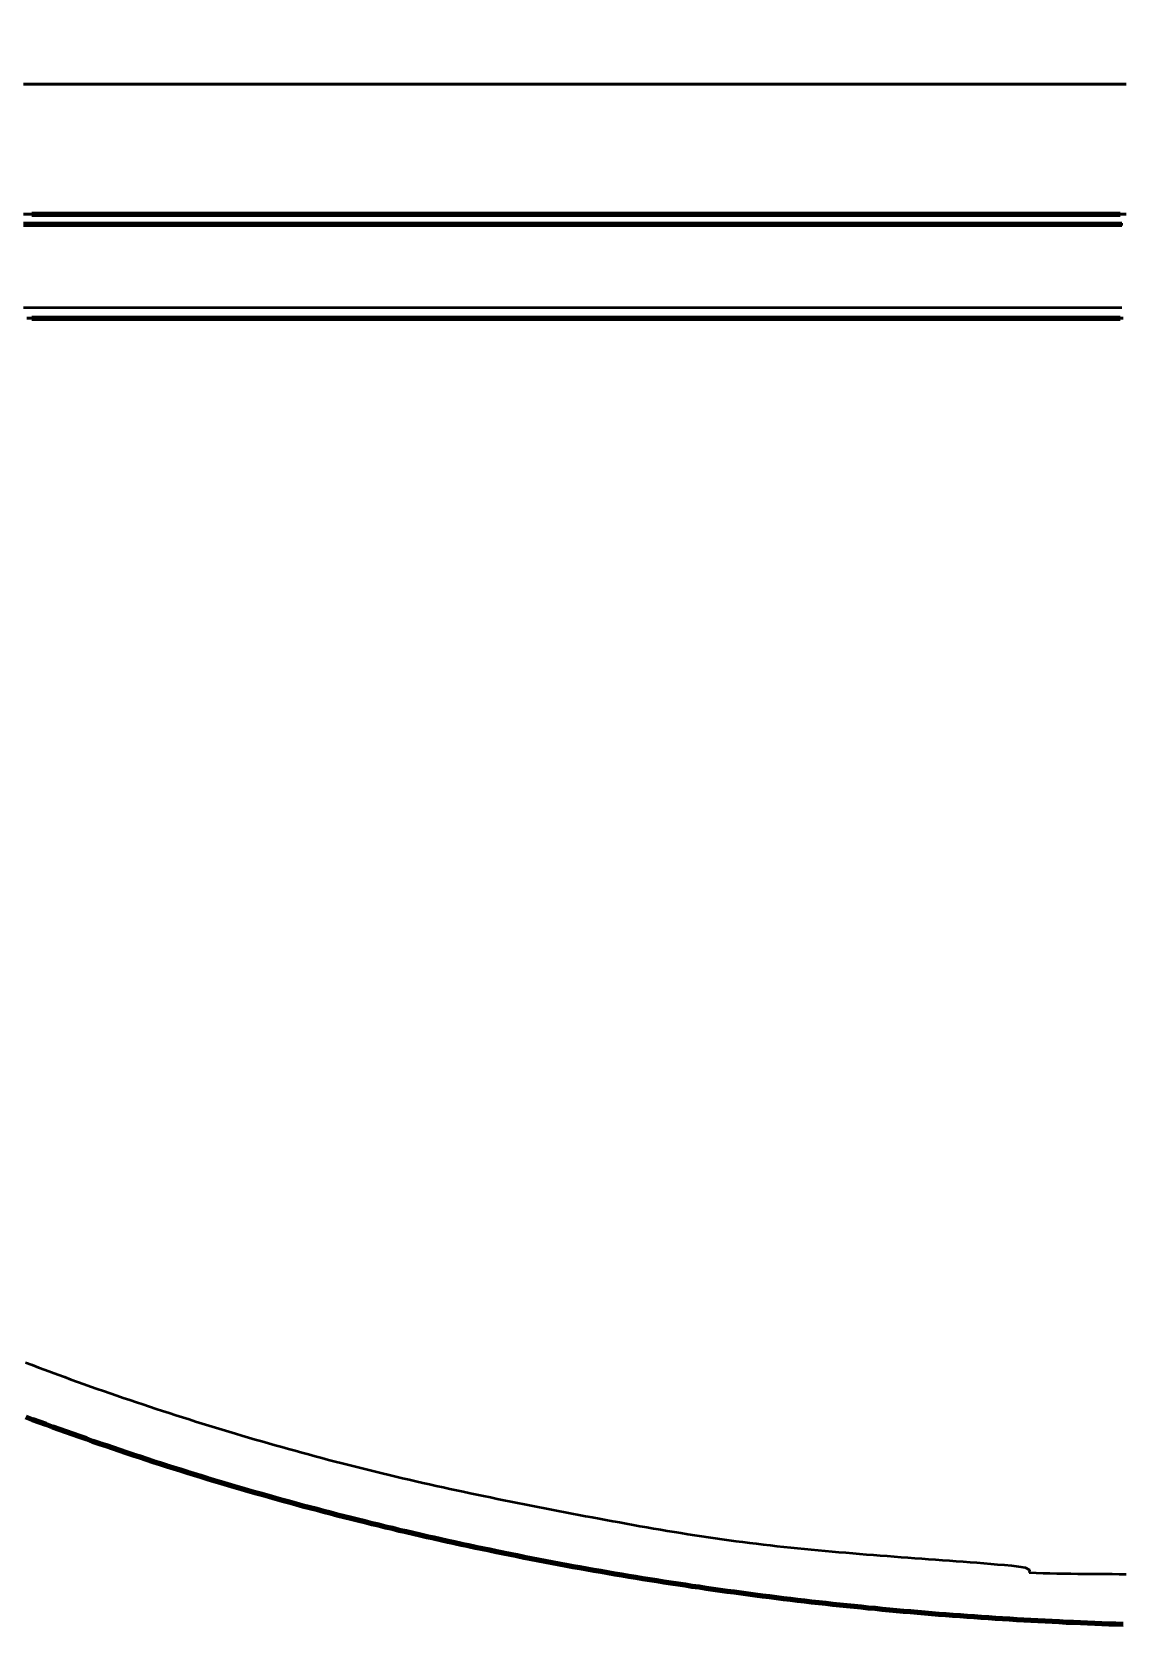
# Model space of a CAD drawing. Header units: millimetres. Extents: x 0 to 1554, y 0 to 420.
# Drawn here: x 107.5 to 120.9, y 174.86 to 194.51 of the extents above; entities that cross this region are included whole.
import ezdxf

# ---------------------------------------------------------------- set-up
doc = ezdxf.new("R2010")
doc.units = ezdxf.units.MM
doc.linetypes.add('IRAM-E-TRAZOS', pattern=[5, 4, -1])
for name, color, linetype, lineweight in [('01-VISIBLE', 7, 'CONTINUOUS', 70), ('02-OCULTA', 4, 'IRAM-E-TRAZOS', 35), ('04-COTA', 3, 'CONTINUOUS', 18)]:
    doc.layers.add(name, color=color, linetype=linetype, lineweight=lineweight)
doc.styles.add('ISO3098', font='isocpeur.ttf')
doc.dimstyles.new('FLAMA-IRAM', dxfattribs={"dimtxt": 3.5, "dimasz": 3.5, "dimexe": 2, "dimexo": 1.5, "dimgap": 1, "dimtad": 1, "dimdec": 1, "dimtxsty": 'ISO3098', "dimblk": 'IRAM_FLECHA', "dimblk1": 'IRAM_FLECHA', "dimblk2": 'IRAM_FLECHA', "dimcen": 2.5, "dimclrd": 256, "dimclre": 256, "dimclrt": 256, "dimazin": 3, "dimtfac": 1, "dimtmove": 0, "dimatfit": 3, "dimlwd": 18, "dimlwe": 18})

# ---------------------------------------------------------------- blocks, each defined once
blk = doc.blocks.new('IRAM_FLECHA')
blk.add_solid([(0, 0), (-1, 0.125), (-1, -0.125)])

msp = doc.modelspace()

# ---------------------------------------------------------------- linework, layer by layer
at = {"layer": '01-VISIBLE'}
for points in [[(107.494, 192.265), (107.632, 192.265), (107.77, 192.265), (107.909, 192.265), (108.047, 192.265), (108.185, 192.265), (108.323, 192.265), (108.462, 192.265), (108.6, 192.265), (108.738, 192.265), (108.877, 192.265), (109.015, 192.265), (109.153, 192.265), (109.291, 192.265), (109.429, 192.265), (109.568, 192.265), (109.706, 192.265), (109.844, 192.265), (109.983, 192.265), (110.121, 192.265), (110.259, 192.265), (110.397, 192.265), (110.536, 192.265), (110.674, 192.265), (110.812, 192.265), (110.95, 192.265), (111.089, 192.265), (111.227, 192.265), (111.365, 192.265), (111.503, 192.265), (111.641, 192.265), (111.78, 192.265), (111.918, 192.265), (112.056, 192.265), (112.195, 192.265), (112.333, 192.265), (112.471, 192.265), (112.609, 192.265), (112.748, 192.265), (112.886, 192.265), (113.024, 192.265), (113.162, 192.265), (113.3, 192.265), (113.439, 192.265), (113.577, 192.265), (113.715, 192.265), (113.854, 192.265), (113.992, 192.265), (114.13, 192.265), (114.268, 192.265), (114.407, 192.265), (114.545, 192.265), (114.683, 192.265), (114.821, 192.265), (114.96, 192.265), (115.098, 192.265), (115.236, 192.265), (115.374, 192.265), (115.513, 192.265), (115.651, 192.265), (115.789, 192.265), (115.927, 192.265), (116.066, 192.265), (116.204, 192.265), (116.342, 192.265), (116.48, 192.265), (116.619, 192.265), (116.757, 192.265), (116.895, 192.265), (117.033, 192.265), (117.172, 192.265), (117.31, 192.265), (117.448, 192.265), (117.586, 192.265), (117.725, 192.265), (117.863, 192.265), (118.001, 192.265), (118.139, 192.265), (118.278, 192.265), (118.416, 192.265), (118.554, 192.265), (118.692, 192.265), (118.831, 192.265), (118.969, 192.265), (119.107, 192.265), (119.245, 192.265), (119.383, 192.265), (119.522, 192.265), (119.66, 192.265), (119.798, 192.265), (119.936, 192.265), (120.075, 192.265), (120.213, 192.265), (120.351, 192.265), (120.49, 192.265), (120.628, 192.265), (120.766, 192.265), (120.904, 192.265)], [(120.922, 192.137), (120.785, 192.137), (120.649, 192.137), (120.512, 192.137), (120.375, 192.137), (120.239, 192.137), (120.102, 192.137), (119.965, 192.137), (119.829, 192.137), (119.692, 192.137), (119.555, 192.137), (119.419, 192.137), (119.282, 192.137), (119.145, 192.137), (119.009, 192.137), (118.872, 192.137), (118.735, 192.137), (118.599, 192.137), (118.462, 192.137), (118.326, 192.137), (118.189, 192.137), (118.052, 192.137), (117.916, 192.137), (117.779, 192.137), (117.642, 192.137), (117.506, 192.137), (117.369, 192.137), (117.232, 192.137), (117.096, 192.137), (116.959, 192.137), (116.822, 192.137), (116.686, 192.137), (116.549, 192.137), (116.412, 192.137), (116.276, 192.137), (116.139, 192.137), (116.002, 192.137), (115.866, 192.137), (115.729, 192.137), (115.593, 192.137), (115.456, 192.137), (115.319, 192.137), (115.183, 192.137), (115.046, 192.137), (114.909, 192.137), (114.773, 192.137), (114.636, 192.137), (114.499, 192.137), (114.363, 192.137), (114.226, 192.137), (114.089, 192.137), (113.953, 192.137), (113.816, 192.137), (113.679, 192.137), (113.543, 192.137), (113.406, 192.137), (113.269, 192.137), (113.133, 192.137), (112.996, 192.137), (112.86, 192.137), (112.723, 192.137), (112.586, 192.137), (112.45, 192.137), (112.313, 192.137), (112.176, 192.137), (112.04, 192.137), (111.903, 192.137), (111.766, 192.137), (111.63, 192.137), (111.493, 192.137), (111.356, 192.137), (111.22, 192.137), (111.083, 192.137), (110.946, 192.137), (110.81, 192.137), (110.673, 192.137), (110.536, 192.137), (110.4, 192.137), (110.263, 192.137), (110.127, 192.137), (109.99, 192.137), (109.853, 192.137), (109.717, 192.137), (109.58, 192.137), (109.443, 192.137), (109.307, 192.137), (109.17, 192.137), (109.033, 192.137), (108.897, 192.137), (108.76, 192.137), (108.623, 192.137), (108.487, 192.137), (108.35, 192.137), (108.213, 192.137), (108.077, 192.137), (107.94, 192.137), (107.803, 192.137), (107.667, 192.137), (107.53, 192.137), (107.393, 192.137)], [(107.494, 190.985), (107.632, 190.985), (107.77, 190.985), (107.909, 190.985), (108.047, 190.985), (108.185, 190.985), (108.323, 190.985), (108.462, 190.985), (108.6, 190.985), (108.738, 190.985), (108.877, 190.985), (109.015, 190.985), (109.153, 190.985), (109.291, 190.985), (109.429, 190.985), (109.568, 190.985), (109.706, 190.985), (109.844, 190.985), (109.983, 190.985), (110.121, 190.985), (110.259, 190.985), (110.397, 190.985), (110.536, 190.985), (110.674, 190.985), (110.812, 190.985), (110.95, 190.985), (111.089, 190.985), (111.227, 190.985), (111.365, 190.985), (111.503, 190.985), (111.641, 190.985), (111.78, 190.985), (111.918, 190.985), (112.056, 190.985), (112.195, 190.985), (112.333, 190.985), (112.471, 190.985), (112.609, 190.985), (112.748, 190.985), (112.886, 190.985), (113.024, 190.985), (113.162, 190.985), (113.3, 190.985), (113.439, 190.985), (113.577, 190.985), (113.715, 190.985), (113.854, 190.985), (113.992, 190.985), (114.13, 190.985), (114.268, 190.985), (114.407, 190.985), (114.545, 190.985), (114.683, 190.985), (114.821, 190.985), (114.96, 190.985), (115.098, 190.985), (115.236, 190.985), (115.374, 190.985), (115.513, 190.985), (115.651, 190.985), (115.789, 190.985), (115.927, 190.985), (116.066, 190.985), (116.204, 190.985), (116.342, 190.985), (116.48, 190.985), (116.619, 190.985), (116.757, 190.985), (116.895, 190.985), (117.033, 190.985), (117.172, 190.985), (117.31, 190.985), (117.448, 190.985), (117.586, 190.985), (117.725, 190.985), (117.863, 190.985), (118.001, 190.985), (118.139, 190.985), (118.278, 190.985), (118.416, 190.985), (118.554, 190.985), (118.692, 190.985), (118.831, 190.985), (118.969, 190.985), (119.107, 190.985), (119.245, 190.985), (119.383, 190.985), (119.522, 190.985), (119.66, 190.985), (119.798, 190.985), (119.936, 190.985), (120.075, 190.985), (120.213, 190.985), (120.351, 190.985), (120.49, 190.985), (120.628, 190.985), (120.766, 190.985), (120.904, 190.985)], [(107.423, 177.444), (107.505, 177.413), (107.587, 177.383), (107.669, 177.352), (107.751, 177.322), (107.833, 177.292), (107.915, 177.263), (107.998, 177.233), (108.08, 177.204), (108.163, 177.175), (108.245, 177.146), (108.328, 177.117), (108.411, 177.089), (108.493, 177.061), (108.576, 177.033), (108.659, 177.005), (108.742, 176.977), (108.825, 176.95), (108.908, 176.922), (108.991, 176.895), (109.074, 176.869), (109.158, 176.842), (109.241, 176.815), (109.324, 176.789), (109.408, 176.763), (109.491, 176.737), (109.575, 176.712), (109.659, 176.686), (109.742, 176.661), (109.826, 176.636), (109.91, 176.611), (109.994, 176.586), (110.078, 176.562), (110.162, 176.537), (110.246, 176.513), (110.33, 176.489), (110.414, 176.465), (110.498, 176.442), (110.583, 176.418), (110.667, 176.395), (110.751, 176.372), (110.836, 176.349), (110.92, 176.327), (111.005, 176.304), (111.089, 176.282), (111.174, 176.26), (111.258, 176.238), (111.343, 176.216), (111.428, 176.195), (111.513, 176.174), (111.598, 176.152), (111.682, 176.131), (111.767, 176.111), (111.852, 176.09), (111.937, 176.07), (112.022, 176.049), (112.108, 176.029), (112.193, 176.009), (112.278, 175.99), (112.363, 175.97), (112.448, 175.951), (112.534, 175.932), (112.619, 175.913), (112.704, 175.894), (112.79, 175.875), (112.875, 175.857), (112.961, 175.839), (113.046, 175.82), (113.132, 175.803), (113.218, 175.785), (113.303, 175.767), (113.389, 175.75), (113.475, 175.733), (113.561, 175.716), (113.646, 175.699), (113.732, 175.682), (113.818, 175.666), (113.904, 175.649), (113.99, 175.633), (114.076, 175.617), (114.162, 175.601), (114.248, 175.586), (114.334, 175.57), (114.42, 175.555), (114.506, 175.54), (114.592, 175.525), (114.679, 175.51), (114.765, 175.496), (114.851, 175.481), (114.937, 175.467), (115.024, 175.453), (115.11, 175.439), (115.196, 175.425), (115.283, 175.412), (115.369, 175.398), (115.456, 175.385), (115.542, 175.372), (115.628, 175.359), (115.715, 175.347), (115.802, 175.334), (115.888, 175.322), (115.975, 175.309), (116.061, 175.297), (116.148, 175.286), (116.235, 175.274), (116.321, 175.262), (116.408, 175.251), (116.495, 175.24), (116.581, 175.229), (116.668, 175.218), (116.755, 175.207), (116.842, 175.197), (116.929, 175.186), (117.015, 175.176), (117.102, 175.166), (117.189, 175.156), (117.276, 175.147), (117.363, 175.137), (117.45, 175.128), (117.537, 175.119), (117.624, 175.11), (117.711, 175.101), (117.798, 175.092), (117.885, 175.084), (117.972, 175.075), (118.059, 175.067), (118.146, 175.059), (118.233, 175.051), (118.32, 175.043), (118.407, 175.036), (118.495, 175.028), (118.582, 175.021), (118.669, 175.014), (118.756, 175.007), (118.843, 175.001), (118.93, 174.994), (119.018, 174.988), (119.105, 174.982), (119.192, 174.975), (119.279, 174.97), (119.367, 174.964), (119.454, 174.958), (119.541, 174.953), (119.628, 174.948), (119.716, 174.943), (119.803, 174.938), (119.89, 174.933), (119.978, 174.928), (120.065, 174.924), (120.152, 174.92), (120.24, 174.915), (120.327, 174.912), (120.414, 174.908), (120.502, 174.904), (120.589, 174.901), (120.677, 174.897), (120.764, 174.894), (120.851, 174.891), (120.939, 174.888)]]:
    msp.add_lwpolyline(points, dxfattribs=at)
at = {"layer": '02-OCULTA'}
for points in [[(120.975, 193.865), (120.843, 193.865), (120.711, 193.865), (120.579, 193.865), (120.447, 193.865), (120.315, 193.865), (120.184, 193.865), (120.052, 193.865), (119.92, 193.865), (119.788, 193.865), (119.656, 193.865), (119.524, 193.865), (119.392, 193.865), (119.261, 193.865), (119.129, 193.865), (118.997, 193.865), (118.865, 193.865), (118.733, 193.865), (118.601, 193.865), (118.47, 193.865), (118.338, 193.865), (118.206, 193.865), (118.074, 193.865), (117.942, 193.865), (117.81, 193.865), (117.678, 193.865), (117.547, 193.865), (117.415, 193.865), (117.283, 193.865), (117.151, 193.865), (117.019, 193.865), (116.887, 193.865), (116.755, 193.865), (116.624, 193.865), (116.492, 193.865), (116.36, 193.865), (116.228, 193.865), (116.096, 193.865), (115.964, 193.865), (115.832, 193.865), (115.701, 193.865), (115.569, 193.865), (115.437, 193.865), (115.305, 193.865), (115.173, 193.865), (115.041, 193.865), (114.91, 193.865), (114.778, 193.865), (114.646, 193.865), (114.514, 193.865), (114.382, 193.865), (114.25, 193.865), (114.118, 193.865), (113.987, 193.865), (113.855, 193.865), (113.723, 193.865), (113.591, 193.865), (113.459, 193.865), (113.327, 193.865), (113.196, 193.865), (113.064, 193.865), (112.932, 193.865), (112.8, 193.865), (112.668, 193.865), (112.536, 193.865), (112.404, 193.865), (112.273, 193.865), (112.141, 193.865), (112.009, 193.865), (111.877, 193.865), (111.745, 193.865), (111.613, 193.865), (111.481, 193.865), (111.35, 193.865), (111.218, 193.865), (111.086, 193.865), (110.954, 193.865), (110.822, 193.865), (110.69, 193.865), (110.559, 193.865), (110.427, 193.865), (110.295, 193.865), (110.163, 193.865), (110.031, 193.865), (109.899, 193.865), (109.767, 193.865), (109.636, 193.865), (109.504, 193.865), (109.372, 193.865), (109.24, 193.865), (109.108, 193.865), (108.976, 193.865), (108.844, 193.865), (108.713, 193.865), (108.581, 193.865), (108.449, 193.865), (108.317, 193.865), (108.185, 193.865), (108.053, 193.865), (107.921, 193.865), (107.79, 193.865), (107.658, 193.865), (107.526, 193.865), (107.394, 193.865)], [(107.394, 193.865), (107.526, 193.865), (107.658, 193.865), (107.79, 193.865), (107.921, 193.865), (108.053, 193.865), (108.185, 193.865), (108.317, 193.865), (108.449, 193.865), (108.581, 193.865), (108.713, 193.865), (108.844, 193.865), (108.976, 193.865), (109.108, 193.865), (109.24, 193.865), (109.372, 193.865), (109.504, 193.865), (109.636, 193.865), (109.767, 193.865), (109.899, 193.865), (110.031, 193.865), (110.163, 193.865), (110.295, 193.865), (110.427, 193.865), (110.559, 193.865), (110.69, 193.865), (110.822, 193.865), (110.954, 193.865), (111.086, 193.865), (111.218, 193.865), (111.35, 193.865), (111.481, 193.865), (111.613, 193.865), (111.745, 193.865), (111.877, 193.865), (112.009, 193.865), (112.141, 193.865), (112.273, 193.865), (112.404, 193.865), (112.536, 193.865), (112.668, 193.865), (112.8, 193.865), (112.932, 193.865), (113.064, 193.865), (113.196, 193.865), (113.327, 193.865), (113.459, 193.865), (113.591, 193.865), (113.723, 193.865), (113.855, 193.865), (113.987, 193.865), (114.118, 193.865), (114.25, 193.865), (114.382, 193.865), (114.514, 193.865), (114.646, 193.865), (114.778, 193.865), (114.91, 193.865), (115.041, 193.865), (115.173, 193.865), (115.305, 193.865), (115.437, 193.865), (115.569, 193.865), (115.701, 193.865), (115.832, 193.865), (115.964, 193.865), (116.096, 193.865), (116.228, 193.865), (116.36, 193.865), (116.492, 193.865), (116.624, 193.865), (116.755, 193.865), (116.887, 193.865), (117.019, 193.865), (117.151, 193.865), (117.283, 193.865), (117.415, 193.865), (117.547, 193.865), (117.678, 193.865), (117.81, 193.865), (117.942, 193.865), (118.074, 193.865), (118.206, 193.865), (118.338, 193.865), (118.47, 193.865), (118.601, 193.865), (118.733, 193.865), (118.865, 193.865), (118.997, 193.865), (119.129, 193.865), (119.261, 193.865), (119.392, 193.865), (119.524, 193.865), (119.656, 193.865), (119.788, 193.865), (119.92, 193.865), (120.052, 193.865), (120.184, 193.865), (120.315, 193.865), (120.447, 193.865), (120.579, 193.865), (120.711, 193.865), (120.843, 193.865), (120.975, 193.865)], [(120.939, 193.865), (120.804, 193.865), (120.669, 193.865), (120.534, 193.865), (120.399, 193.865), (120.264, 193.865), (120.129, 193.865), (119.994, 193.865), (119.859, 193.865), (119.724, 193.865), (119.589, 193.865), (119.454, 193.865), (119.319, 193.865), (119.184, 193.865), (119.049, 193.865), (118.914, 193.865), (118.779, 193.865), (118.644, 193.865), (118.509, 193.865), (118.374, 193.865), (118.238, 193.865), (118.103, 193.865), (117.968, 193.865), (117.833, 193.865), (117.698, 193.865), (117.563, 193.865), (117.428, 193.865), (117.293, 193.865), (117.158, 193.865), (117.023, 193.865), (116.888, 193.865), (116.753, 193.865), (116.618, 193.865), (116.483, 193.865), (116.348, 193.865), (116.213, 193.865), (116.078, 193.865), (115.943, 193.865), (115.808, 193.865), (115.673, 193.865), (115.537, 193.865), (115.402, 193.865), (115.267, 193.865), (115.132, 193.865), (114.997, 193.865), (114.862, 193.865), (114.727, 193.865), (114.592, 193.865), (114.457, 193.865), (114.322, 193.865), (114.187, 193.865), (114.052, 193.865), (113.917, 193.865), (113.782, 193.865), (113.647, 193.865), (113.512, 193.865), (113.377, 193.865), (113.242, 193.865), (113.107, 193.865), (112.972, 193.865), (112.836, 193.865), (112.701, 193.865), (112.566, 193.865), (112.431, 193.865), (112.296, 193.865), (112.161, 193.865), (112.026, 193.865), (111.891, 193.865), (111.756, 193.865), (111.621, 193.865), (111.486, 193.865), (111.351, 193.865), (111.216, 193.865), (111.081, 193.865), (110.946, 193.865), (110.811, 193.865), (110.676, 193.865), (110.541, 193.865), (110.406, 193.865), (110.271, 193.865), (110.135, 193.865), (110, 193.865), (109.865, 193.865), (109.73, 193.865), (109.595, 193.865), (109.46, 193.865), (109.325, 193.865), (109.19, 193.865), (109.055, 193.865), (108.92, 193.865), (108.785, 193.865), (108.65, 193.865), (108.515, 193.865), (108.38, 193.865), (108.245, 193.865), (108.11, 193.865), (107.975, 193.865), (107.84, 193.865), (107.705, 193.865), (107.57, 193.865), (107.434, 193.865)], [(107.434, 193.865), (107.57, 193.865), (107.705, 193.865), (107.84, 193.865), (107.975, 193.865), (108.11, 193.865), (108.245, 193.865), (108.38, 193.865), (108.515, 193.865), (108.65, 193.865), (108.785, 193.865), (108.92, 193.865), (109.055, 193.865), (109.19, 193.865), (109.325, 193.865), (109.46, 193.865), (109.595, 193.865), (109.73, 193.865), (109.865, 193.865), (110, 193.865), (110.135, 193.865), (110.271, 193.865), (110.406, 193.865), (110.541, 193.865), (110.676, 193.865), (110.811, 193.865), (110.946, 193.865), (111.081, 193.865), (111.216, 193.865), (111.351, 193.865), (111.486, 193.865), (111.621, 193.865), (111.756, 193.865), (111.891, 193.865), (112.026, 193.865), (112.161, 193.865), (112.296, 193.865), (112.431, 193.865), (112.566, 193.865), (112.701, 193.865), (112.836, 193.865), (112.972, 193.865), (113.107, 193.865), (113.242, 193.865), (113.377, 193.865), (113.512, 193.865), (113.647, 193.865), (113.782, 193.865), (113.917, 193.865), (114.052, 193.865), (114.187, 193.865), (114.322, 193.865), (114.457, 193.865), (114.592, 193.865), (114.727, 193.865), (114.862, 193.865), (114.997, 193.865), (115.132, 193.865), (115.267, 193.865), (115.402, 193.865), (115.537, 193.865), (115.673, 193.865), (115.808, 193.865), (115.943, 193.865), (116.078, 193.865), (116.213, 193.865), (116.348, 193.865), (116.483, 193.865), (116.618, 193.865), (116.753, 193.865), (116.888, 193.865), (117.023, 193.865), (117.158, 193.865), (117.293, 193.865), (117.428, 193.865), (117.563, 193.865), (117.698, 193.865), (117.833, 193.865), (117.968, 193.865), (118.103, 193.865), (118.238, 193.865), (118.374, 193.865), (118.509, 193.865), (118.644, 193.865), (118.779, 193.865), (118.914, 193.865), (119.049, 193.865), (119.184, 193.865), (119.319, 193.865), (119.454, 193.865), (119.589, 193.865), (119.724, 193.865), (119.859, 193.865), (119.994, 193.865), (120.129, 193.865), (120.264, 193.865), (120.399, 193.865), (120.534, 193.865), (120.669, 193.865), (120.804, 193.865), (120.939, 193.865)], [(120.975, 192.265), (120.843, 192.265), (120.711, 192.265), (120.579, 192.265), (120.447, 192.265), (120.315, 192.265), (120.184, 192.265), (120.052, 192.265), (119.92, 192.265), (119.788, 192.265), (119.656, 192.265), (119.524, 192.265), (119.392, 192.265), (119.261, 192.265), (119.129, 192.265), (118.997, 192.265), (118.865, 192.265), (118.733, 192.265), (118.601, 192.265), (118.47, 192.265), (118.338, 192.265), (118.206, 192.265), (118.074, 192.265), (117.942, 192.265), (117.81, 192.265), (117.678, 192.265), (117.547, 192.265), (117.415, 192.265), (117.283, 192.265), (117.151, 192.265), (117.019, 192.265), (116.887, 192.265), (116.755, 192.265), (116.624, 192.265), (116.492, 192.265), (116.36, 192.265), (116.228, 192.265), (116.096, 192.265), (115.964, 192.265), (115.832, 192.265), (115.701, 192.265), (115.569, 192.265), (115.437, 192.265), (115.305, 192.265), (115.173, 192.265), (115.041, 192.265), (114.91, 192.265), (114.778, 192.265), (114.646, 192.265), (114.514, 192.265), (114.382, 192.265), (114.25, 192.265), (114.118, 192.265), (113.987, 192.265), (113.855, 192.265), (113.723, 192.265), (113.591, 192.265), (113.459, 192.265), (113.327, 192.265), (113.196, 192.265), (113.064, 192.265), (112.932, 192.265), (112.8, 192.265), (112.668, 192.265), (112.536, 192.265), (112.404, 192.265), (112.273, 192.265), (112.141, 192.265), (112.009, 192.265), (111.877, 192.265), (111.745, 192.265), (111.613, 192.265), (111.481, 192.265), (111.35, 192.265), (111.218, 192.265), (111.086, 192.265), (110.954, 192.265), (110.822, 192.265), (110.69, 192.265), (110.559, 192.265), (110.427, 192.265), (110.295, 192.265), (110.163, 192.265), (110.031, 192.265), (109.899, 192.265), (109.767, 192.265), (109.636, 192.265), (109.504, 192.265), (109.372, 192.265), (109.24, 192.265), (109.108, 192.265), (108.976, 192.265), (108.844, 192.265), (108.713, 192.265), (108.581, 192.265), (108.449, 192.265), (108.317, 192.265), (108.185, 192.265), (108.053, 192.265), (107.921, 192.265), (107.79, 192.265), (107.658, 192.265), (107.526, 192.265), (107.394, 192.265)], [(107.394, 192.265), (107.526, 192.265), (107.658, 192.265), (107.79, 192.265), (107.921, 192.265), (108.053, 192.265), (108.185, 192.265), (108.317, 192.265), (108.449, 192.265), (108.581, 192.265), (108.713, 192.265), (108.844, 192.265), (108.976, 192.265), (109.108, 192.265), (109.24, 192.265), (109.372, 192.265), (109.504, 192.265), (109.636, 192.265), (109.767, 192.265), (109.899, 192.265), (110.031, 192.265), (110.163, 192.265), (110.295, 192.265), (110.427, 192.265), (110.559, 192.265), (110.69, 192.265), (110.822, 192.265), (110.954, 192.265), (111.086, 192.265), (111.218, 192.265), (111.35, 192.265), (111.481, 192.265), (111.613, 192.265), (111.745, 192.265), (111.877, 192.265), (112.009, 192.265), (112.141, 192.265), (112.273, 192.265), (112.404, 192.265), (112.536, 192.265), (112.668, 192.265), (112.8, 192.265), (112.932, 192.265), (113.064, 192.265), (113.196, 192.265), (113.327, 192.265), (113.459, 192.265), (113.591, 192.265), (113.723, 192.265), (113.855, 192.265), (113.987, 192.265), (114.118, 192.265), (114.25, 192.265), (114.382, 192.265), (114.514, 192.265), (114.646, 192.265), (114.778, 192.265), (114.91, 192.265), (115.041, 192.265), (115.173, 192.265), (115.305, 192.265), (115.437, 192.265), (115.569, 192.265), (115.701, 192.265), (115.832, 192.265), (115.964, 192.265), (116.096, 192.265), (116.228, 192.265), (116.36, 192.265), (116.492, 192.265), (116.624, 192.265), (116.755, 192.265), (116.887, 192.265), (117.019, 192.265), (117.151, 192.265), (117.283, 192.265), (117.415, 192.265), (117.547, 192.265), (117.678, 192.265), (117.81, 192.265), (117.942, 192.265), (118.074, 192.265), (118.206, 192.265), (118.338, 192.265), (118.47, 192.265), (118.601, 192.265), (118.733, 192.265), (118.865, 192.265), (118.997, 192.265), (119.129, 192.265), (119.261, 192.265), (119.392, 192.265), (119.524, 192.265), (119.656, 192.265), (119.788, 192.265), (119.92, 192.265), (120.052, 192.265), (120.184, 192.265), (120.315, 192.265), (120.447, 192.265), (120.579, 192.265), (120.711, 192.265), (120.843, 192.265), (120.975, 192.265)], [(120.939, 192.265), (120.804, 192.265), (120.669, 192.265), (120.534, 192.265), (120.399, 192.265), (120.264, 192.265), (120.129, 192.265), (119.994, 192.265), (119.859, 192.265), (119.724, 192.265), (119.589, 192.265), (119.454, 192.265), (119.319, 192.265), (119.184, 192.265), (119.049, 192.265), (118.914, 192.265), (118.779, 192.265), (118.644, 192.265), (118.509, 192.265), (118.374, 192.265), (118.238, 192.265), (118.103, 192.265), (117.968, 192.265), (117.833, 192.265), (117.698, 192.265), (117.563, 192.265), (117.428, 192.265), (117.293, 192.265), (117.158, 192.265), (117.023, 192.265), (116.888, 192.265), (116.753, 192.265), (116.618, 192.265), (116.483, 192.265), (116.348, 192.265), (116.213, 192.265), (116.078, 192.265), (115.943, 192.265), (115.808, 192.265), (115.673, 192.265), (115.537, 192.265), (115.402, 192.265), (115.267, 192.265), (115.132, 192.265), (114.997, 192.265), (114.862, 192.265), (114.727, 192.265), (114.592, 192.265), (114.457, 192.265), (114.322, 192.265), (114.187, 192.265), (114.052, 192.265), (113.917, 192.265), (113.782, 192.265), (113.647, 192.265), (113.512, 192.265), (113.377, 192.265), (113.242, 192.265), (113.107, 192.265), (112.972, 192.265), (112.836, 192.265), (112.701, 192.265), (112.566, 192.265), (112.431, 192.265), (112.296, 192.265), (112.161, 192.265), (112.026, 192.265), (111.891, 192.265), (111.756, 192.265), (111.621, 192.265), (111.486, 192.265), (111.351, 192.265), (111.216, 192.265), (111.081, 192.265), (110.946, 192.265), (110.811, 192.265), (110.676, 192.265), (110.541, 192.265), (110.406, 192.265), (110.271, 192.265), (110.135, 192.265), (110, 192.265), (109.865, 192.265), (109.73, 192.265), (109.595, 192.265), (109.46, 192.265), (109.325, 192.265), (109.19, 192.265), (109.055, 192.265), (108.92, 192.265), (108.785, 192.265), (108.65, 192.265), (108.515, 192.265), (108.38, 192.265), (108.245, 192.265), (108.11, 192.265), (107.975, 192.265), (107.84, 192.265), (107.705, 192.265), (107.57, 192.265), (107.434, 192.265)], [(107.434, 192.265), (107.57, 192.265), (107.705, 192.265), (107.84, 192.265), (107.975, 192.265), (108.11, 192.265), (108.245, 192.265), (108.38, 192.265), (108.515, 192.265), (108.65, 192.265), (108.785, 192.265), (108.92, 192.265), (109.055, 192.265), (109.19, 192.265), (109.325, 192.265), (109.46, 192.265), (109.595, 192.265), (109.73, 192.265), (109.865, 192.265), (110, 192.265), (110.135, 192.265), (110.271, 192.265), (110.406, 192.265), (110.541, 192.265), (110.676, 192.265), (110.811, 192.265), (110.946, 192.265), (111.081, 192.265), (111.216, 192.265), (111.351, 192.265), (111.486, 192.265), (111.621, 192.265), (111.756, 192.265), (111.891, 192.265), (112.026, 192.265), (112.161, 192.265), (112.296, 192.265), (112.431, 192.265), (112.566, 192.265), (112.701, 192.265), (112.836, 192.265), (112.972, 192.265), (113.107, 192.265), (113.242, 192.265), (113.377, 192.265), (113.512, 192.265), (113.647, 192.265), (113.782, 192.265), (113.917, 192.265), (114.052, 192.265), (114.187, 192.265), (114.322, 192.265), (114.457, 192.265), (114.592, 192.265), (114.727, 192.265), (114.862, 192.265), (114.997, 192.265), (115.132, 192.265), (115.267, 192.265), (115.402, 192.265), (115.537, 192.265), (115.673, 192.265), (115.808, 192.265), (115.943, 192.265), (116.078, 192.265), (116.213, 192.265), (116.348, 192.265), (116.483, 192.265), (116.618, 192.265), (116.753, 192.265), (116.888, 192.265), (117.023, 192.265), (117.158, 192.265), (117.293, 192.265), (117.428, 192.265), (117.563, 192.265), (117.698, 192.265), (117.833, 192.265), (117.968, 192.265), (118.103, 192.265), (118.238, 192.265), (118.374, 192.265), (118.509, 192.265), (118.644, 192.265), (118.779, 192.265), (118.914, 192.265), (119.049, 192.265), (119.184, 192.265), (119.319, 192.265), (119.454, 192.265), (119.589, 192.265), (119.724, 192.265), (119.859, 192.265), (119.994, 192.265), (120.129, 192.265), (120.264, 192.265), (120.399, 192.265), (120.534, 192.265), (120.669, 192.265), (120.804, 192.265), (120.939, 192.265)], [(120.939, 192.265), (120.804, 192.265), (120.669, 192.265), (120.534, 192.265), (120.399, 192.265), (120.264, 192.265), (120.129, 192.265), (119.994, 192.265), (119.859, 192.265), (119.724, 192.265), (119.589, 192.265), (119.454, 192.265), (119.319, 192.265), (119.184, 192.265), (119.049, 192.265), (118.914, 192.265), (118.779, 192.265), (118.644, 192.265), (118.509, 192.265), (118.374, 192.265), (118.238, 192.265), (118.103, 192.265), (117.968, 192.265), (117.833, 192.265), (117.698, 192.265), (117.563, 192.265), (117.428, 192.265), (117.293, 192.265), (117.158, 192.265), (117.023, 192.265), (116.888, 192.265), (116.753, 192.265), (116.618, 192.265), (116.483, 192.265), (116.348, 192.265), (116.213, 192.265), (116.078, 192.265), (115.943, 192.265), (115.808, 192.265), (115.673, 192.265), (115.537, 192.265), (115.402, 192.265), (115.267, 192.265), (115.132, 192.265), (114.997, 192.265), (114.862, 192.265), (114.727, 192.265), (114.592, 192.265), (114.457, 192.265), (114.322, 192.265), (114.187, 192.265), (114.052, 192.265), (113.917, 192.265), (113.782, 192.265), (113.647, 192.265), (113.512, 192.265), (113.377, 192.265), (113.242, 192.265), (113.107, 192.265), (112.972, 192.265), (112.836, 192.265), (112.701, 192.265), (112.566, 192.265), (112.431, 192.265), (112.296, 192.265), (112.161, 192.265), (112.026, 192.265), (111.891, 192.265), (111.756, 192.265), (111.621, 192.265), (111.486, 192.265), (111.351, 192.265), (111.216, 192.265), (111.081, 192.265), (110.946, 192.265), (110.811, 192.265), (110.676, 192.265), (110.541, 192.265), (110.406, 192.265), (110.271, 192.265), (110.135, 192.265), (110, 192.265), (109.865, 192.265), (109.73, 192.265), (109.595, 192.265), (109.46, 192.265), (109.325, 192.265), (109.19, 192.265), (109.055, 192.265), (108.92, 192.265), (108.785, 192.265), (108.65, 192.265), (108.515, 192.265), (108.38, 192.265), (108.245, 192.265), (108.11, 192.265), (107.975, 192.265), (107.84, 192.265), (107.705, 192.265), (107.57, 192.265), (107.434, 192.265)], [(107.434, 192.265), (107.57, 192.265), (107.705, 192.265), (107.84, 192.265), (107.975, 192.265), (108.11, 192.265), (108.245, 192.265), (108.38, 192.265), (108.515, 192.265), (108.65, 192.265), (108.785, 192.265), (108.92, 192.265), (109.055, 192.265), (109.19, 192.265), (109.325, 192.265), (109.46, 192.265), (109.595, 192.265), (109.73, 192.265), (109.865, 192.265), (110, 192.265), (110.135, 192.265), (110.271, 192.265), (110.406, 192.265), (110.541, 192.265), (110.676, 192.265), (110.811, 192.265), (110.946, 192.265), (111.081, 192.265), (111.216, 192.265), (111.351, 192.265), (111.486, 192.265), (111.621, 192.265), (111.756, 192.265), (111.891, 192.265), (112.026, 192.265), (112.161, 192.265), (112.296, 192.265), (112.431, 192.265), (112.566, 192.265), (112.701, 192.265), (112.836, 192.265), (112.972, 192.265), (113.107, 192.265), (113.242, 192.265), (113.377, 192.265), (113.512, 192.265), (113.647, 192.265), (113.782, 192.265), (113.917, 192.265), (114.052, 192.265), (114.187, 192.265), (114.322, 192.265), (114.457, 192.265), (114.592, 192.265), (114.727, 192.265), (114.862, 192.265), (114.997, 192.265), (115.132, 192.265), (115.267, 192.265), (115.402, 192.265), (115.537, 192.265), (115.673, 192.265), (115.808, 192.265), (115.943, 192.265), (116.078, 192.265), (116.213, 192.265), (116.348, 192.265), (116.483, 192.265), (116.618, 192.265), (116.753, 192.265), (116.888, 192.265), (117.023, 192.265), (117.158, 192.265), (117.293, 192.265), (117.428, 192.265), (117.563, 192.265), (117.698, 192.265), (117.833, 192.265), (117.968, 192.265), (118.103, 192.265), (118.238, 192.265), (118.374, 192.265), (118.509, 192.265), (118.644, 192.265), (118.779, 192.265), (118.914, 192.265), (119.049, 192.265), (119.184, 192.265), (119.319, 192.265), (119.454, 192.265), (119.589, 192.265), (119.724, 192.265), (119.859, 192.265), (119.994, 192.265), (120.129, 192.265), (120.264, 192.265), (120.399, 192.265), (120.534, 192.265), (120.669, 192.265), (120.804, 192.265), (120.939, 192.265)], [(120.904, 192.265), (120.766, 192.265), (120.628, 192.265), (120.49, 192.265), (120.351, 192.265), (120.213, 192.265), (120.075, 192.265), (119.936, 192.265), (119.798, 192.265), (119.66, 192.265), (119.522, 192.265), (119.383, 192.265), (119.245, 192.265), (119.107, 192.265), (118.969, 192.265), (118.831, 192.265), (118.692, 192.265), (118.554, 192.265), (118.416, 192.265), (118.278, 192.265), (118.139, 192.265), (118.001, 192.265), (117.863, 192.265), (117.725, 192.265), (117.586, 192.265), (117.448, 192.265), (117.31, 192.265), (117.172, 192.265), (117.033, 192.265), (116.895, 192.265), (116.757, 192.265), (116.619, 192.265), (116.48, 192.265), (116.342, 192.265), (116.204, 192.265), (116.066, 192.265), (115.927, 192.265), (115.789, 192.265), (115.651, 192.265), (115.513, 192.265), (115.374, 192.265), (115.236, 192.265), (115.098, 192.265), (114.96, 192.265), (114.821, 192.265), (114.683, 192.265), (114.545, 192.265), (114.407, 192.265), (114.268, 192.265), (114.13, 192.265), (113.992, 192.265), (113.854, 192.265), (113.715, 192.265), (113.577, 192.265), (113.439, 192.265), (113.3, 192.265), (113.162, 192.265), (113.024, 192.265), (112.886, 192.265), (112.748, 192.265), (112.609, 192.265), (112.471, 192.265), (112.333, 192.265), (112.195, 192.265), (112.056, 192.265), (111.918, 192.265), (111.78, 192.265), (111.641, 192.265), (111.503, 192.265), (111.365, 192.265), (111.227, 192.265), (111.089, 192.265), (110.95, 192.265), (110.812, 192.265), (110.674, 192.265), (110.536, 192.265), (110.397, 192.265), (110.259, 192.265), (110.121, 192.265), (109.983, 192.265), (109.844, 192.265), (109.706, 192.265), (109.568, 192.265), (109.429, 192.265), (109.291, 192.265), (109.153, 192.265), (109.015, 192.265), (108.877, 192.265), (108.738, 192.265), (108.6, 192.265), (108.462, 192.265), (108.323, 192.265), (108.185, 192.265), (108.047, 192.265), (107.909, 192.265), (107.77, 192.265), (107.632, 192.265), (107.494, 192.265)], [(120.936, 192.137), (120.801, 192.137), (120.665, 192.137), (120.53, 192.137), (120.394, 192.137), (120.259, 192.137), (120.124, 192.137), (119.988, 192.137), (119.853, 192.137), (119.718, 192.137), (119.582, 192.137), (119.447, 192.137), (119.311, 192.137), (119.176, 192.137), (119.041, 192.137), (118.905, 192.137), (118.77, 192.137), (118.635, 192.137), (118.499, 192.137), (118.364, 192.137), (118.229, 192.137), (118.093, 192.137), (117.958, 192.137), (117.822, 192.137), (117.687, 192.137), (117.552, 192.137), (117.416, 192.137), (117.281, 192.137), (117.146, 192.137), (117.01, 192.137), (116.875, 192.137), (116.739, 192.137), (116.604, 192.137), (116.469, 192.137), (116.333, 192.137), (116.198, 192.137), (116.063, 192.137), (115.927, 192.137), (115.792, 192.137), (115.657, 192.137), (115.521, 192.137), (115.386, 192.137), (115.25, 192.137), (115.115, 192.137), (114.98, 192.137), (114.844, 192.137), (114.709, 192.137), (114.574, 192.137), (114.438, 192.137), (114.303, 192.137), (114.167, 192.137), (114.032, 192.137), (113.897, 192.137), (113.761, 192.137), (113.626, 192.137), (113.491, 192.137), (113.355, 192.137), (113.22, 192.137), (113.084, 192.137), (112.949, 192.137), (112.814, 192.137), (112.678, 192.137), (112.543, 192.137), (112.408, 192.137), (112.272, 192.137), (112.137, 192.137), (112.002, 192.137), (111.866, 192.137), (111.731, 192.137), (111.595, 192.137), (111.46, 192.137), (111.325, 192.137), (111.189, 192.137), (111.054, 192.137), (110.919, 192.137), (110.783, 192.137), (110.648, 192.137), (110.512, 192.137), (110.377, 192.137), (110.242, 192.137), (110.106, 192.137), (109.971, 192.137), (109.836, 192.137), (109.7, 192.137), (109.565, 192.137), (109.429, 192.137), (109.294, 192.137), (109.159, 192.137), (109.023, 192.137), (108.888, 192.137), (108.753, 192.137), (108.617, 192.137), (108.482, 192.137), (108.347, 192.137), (108.211, 192.137), (108.076, 192.137), (107.94, 192.137), (107.805, 192.137), (107.67, 192.137), (107.534, 192.137), (107.399, 192.137)], [(107.393, 191.113), (107.53, 191.113), (107.667, 191.113), (107.803, 191.113), (107.94, 191.113), (108.077, 191.113), (108.213, 191.113), (108.35, 191.113), (108.487, 191.113), (108.623, 191.113), (108.76, 191.113), (108.897, 191.113), (109.033, 191.113), (109.17, 191.113), (109.307, 191.113), (109.443, 191.113), (109.58, 191.113), (109.717, 191.113), (109.853, 191.113), (109.99, 191.113), (110.127, 191.113), (110.263, 191.113), (110.4, 191.113), (110.536, 191.113), (110.673, 191.113), (110.81, 191.113), (110.946, 191.113), (111.083, 191.113), (111.22, 191.113), (111.356, 191.113), (111.493, 191.113), (111.63, 191.113), (111.766, 191.113), (111.903, 191.113), (112.04, 191.113), (112.176, 191.113), (112.313, 191.113), (112.45, 191.113), (112.586, 191.113), (112.723, 191.113), (112.86, 191.113), (112.996, 191.113), (113.133, 191.113), (113.269, 191.113), (113.406, 191.113), (113.543, 191.113), (113.679, 191.113), (113.816, 191.113), (113.953, 191.113), (114.089, 191.113), (114.226, 191.113), (114.363, 191.113), (114.499, 191.113), (114.636, 191.113), (114.773, 191.113), (114.909, 191.113), (115.046, 191.113), (115.183, 191.113), (115.319, 191.113), (115.456, 191.113), (115.593, 191.113), (115.729, 191.113), (115.866, 191.113), (116.002, 191.113), (116.139, 191.113), (116.276, 191.113), (116.412, 191.113), (116.549, 191.113), (116.686, 191.113), (116.822, 191.113), (116.959, 191.113), (117.096, 191.113), (117.232, 191.113), (117.369, 191.113), (117.506, 191.113), (117.642, 191.113), (117.779, 191.113), (117.916, 191.113), (118.052, 191.113), (118.189, 191.113), (118.326, 191.113), (118.462, 191.113), (118.599, 191.113), (118.735, 191.113), (118.872, 191.113), (119.009, 191.113), (119.145, 191.113), (119.282, 191.113), (119.419, 191.113), (119.555, 191.113), (119.692, 191.113), (119.829, 191.113), (119.965, 191.113), (120.102, 191.113), (120.239, 191.113), (120.375, 191.113), (120.512, 191.113), (120.649, 191.113), (120.785, 191.113), (120.922, 191.113)], [(107.393, 191.113), (107.53, 191.113), (107.667, 191.113), (107.803, 191.113), (107.94, 191.113), (108.077, 191.113), (108.213, 191.113), (108.35, 191.113), (108.487, 191.113), (108.623, 191.113), (108.76, 191.113), (108.897, 191.113), (109.033, 191.113), (109.17, 191.113), (109.307, 191.113), (109.443, 191.113), (109.58, 191.113), (109.717, 191.113), (109.853, 191.113), (109.99, 191.113), (110.127, 191.113), (110.263, 191.113), (110.4, 191.113), (110.536, 191.113), (110.673, 191.113), (110.81, 191.113), (110.946, 191.113), (111.083, 191.113), (111.22, 191.113), (111.356, 191.113), (111.493, 191.113), (111.63, 191.113), (111.766, 191.113), (111.903, 191.113), (112.04, 191.113), (112.176, 191.113), (112.313, 191.113), (112.45, 191.113), (112.586, 191.113), (112.723, 191.113), (112.86, 191.113), (112.996, 191.113), (113.133, 191.113), (113.269, 191.113), (113.406, 191.113), (113.543, 191.113), (113.679, 191.113), (113.816, 191.113), (113.953, 191.113), (114.089, 191.113), (114.226, 191.113), (114.363, 191.113), (114.499, 191.113), (114.636, 191.113), (114.773, 191.113), (114.909, 191.113), (115.046, 191.113), (115.183, 191.113), (115.319, 191.113), (115.456, 191.113), (115.593, 191.113), (115.729, 191.113), (115.866, 191.113), (116.002, 191.113), (116.139, 191.113), (116.276, 191.113), (116.412, 191.113), (116.549, 191.113), (116.686, 191.113), (116.822, 191.113), (116.959, 191.113), (117.096, 191.113), (117.232, 191.113), (117.369, 191.113), (117.506, 191.113), (117.642, 191.113), (117.779, 191.113), (117.916, 191.113), (118.052, 191.113), (118.189, 191.113), (118.326, 191.113), (118.462, 191.113), (118.599, 191.113), (118.735, 191.113), (118.872, 191.113), (119.009, 191.113), (119.145, 191.113), (119.282, 191.113), (119.419, 191.113), (119.555, 191.113), (119.692, 191.113), (119.829, 191.113), (119.965, 191.113), (120.102, 191.113), (120.239, 191.113), (120.375, 191.113), (120.512, 191.113), (120.649, 191.113), (120.785, 191.113), (120.922, 191.113)], [(120.939, 190.985), (120.804, 190.985), (120.669, 190.985), (120.534, 190.985), (120.399, 190.985), (120.264, 190.985), (120.129, 190.985), (119.994, 190.985), (119.859, 190.985), (119.724, 190.985), (119.589, 190.985), (119.454, 190.985), (119.319, 190.985), (119.184, 190.985), (119.049, 190.985), (118.914, 190.985), (118.779, 190.985), (118.644, 190.985), (118.509, 190.985), (118.374, 190.985), (118.238, 190.985), (118.103, 190.985), (117.968, 190.985), (117.833, 190.985), (117.698, 190.985), (117.563, 190.985), (117.428, 190.985), (117.293, 190.985), (117.158, 190.985), (117.023, 190.985), (116.888, 190.985), (116.753, 190.985), (116.618, 190.985), (116.483, 190.985), (116.348, 190.985), (116.213, 190.985), (116.078, 190.985), (115.943, 190.985), (115.808, 190.985), (115.673, 190.985), (115.537, 190.985), (115.402, 190.985), (115.267, 190.985), (115.132, 190.985), (114.997, 190.985), (114.862, 190.985), (114.727, 190.985), (114.592, 190.985), (114.457, 190.985), (114.322, 190.985), (114.187, 190.985), (114.052, 190.985), (113.917, 190.985), (113.782, 190.985), (113.647, 190.985), (113.512, 190.985), (113.377, 190.985), (113.242, 190.985), (113.107, 190.985), (112.972, 190.985), (112.836, 190.985), (112.701, 190.985), (112.566, 190.985), (112.431, 190.985), (112.296, 190.985), (112.161, 190.985), (112.026, 190.985), (111.891, 190.985), (111.756, 190.985), (111.621, 190.985), (111.486, 190.985), (111.351, 190.985), (111.216, 190.985), (111.081, 190.985), (110.946, 190.985), (110.811, 190.985), (110.676, 190.985), (110.541, 190.985), (110.406, 190.985), (110.271, 190.985), (110.135, 190.985), (110, 190.985), (109.865, 190.985), (109.73, 190.985), (109.595, 190.985), (109.46, 190.985), (109.325, 190.985), (109.19, 190.985), (109.055, 190.985), (108.92, 190.985), (108.785, 190.985), (108.65, 190.985), (108.515, 190.985), (108.38, 190.985), (108.245, 190.985), (108.11, 190.985), (107.975, 190.985), (107.84, 190.985), (107.705, 190.985), (107.57, 190.985), (107.434, 190.985)], [(107.434, 190.985), (107.57, 190.985), (107.705, 190.985), (107.84, 190.985), (107.975, 190.985), (108.11, 190.985), (108.245, 190.985), (108.38, 190.985), (108.515, 190.985), (108.65, 190.985), (108.785, 190.985), (108.92, 190.985), (109.055, 190.985), (109.19, 190.985), (109.325, 190.985), (109.46, 190.985), (109.595, 190.985), (109.73, 190.985), (109.865, 190.985), (110, 190.985), (110.135, 190.985), (110.271, 190.985), (110.406, 190.985), (110.541, 190.985), (110.676, 190.985), (110.811, 190.985), (110.946, 190.985), (111.081, 190.985), (111.216, 190.985), (111.351, 190.985), (111.486, 190.985), (111.621, 190.985), (111.756, 190.985), (111.891, 190.985), (112.026, 190.985), (112.161, 190.985), (112.296, 190.985), (112.431, 190.985), (112.566, 190.985), (112.701, 190.985), (112.836, 190.985), (112.972, 190.985), (113.107, 190.985), (113.242, 190.985), (113.377, 190.985), (113.512, 190.985), (113.647, 190.985), (113.782, 190.985), (113.917, 190.985), (114.052, 190.985), (114.187, 190.985), (114.322, 190.985), (114.457, 190.985), (114.592, 190.985), (114.727, 190.985), (114.862, 190.985), (114.997, 190.985), (115.132, 190.985), (115.267, 190.985), (115.402, 190.985), (115.537, 190.985), (115.673, 190.985), (115.808, 190.985), (115.943, 190.985), (116.078, 190.985), (116.213, 190.985), (116.348, 190.985), (116.483, 190.985), (116.618, 190.985), (116.753, 190.985), (116.888, 190.985), (117.023, 190.985), (117.158, 190.985), (117.293, 190.985), (117.428, 190.985), (117.563, 190.985), (117.698, 190.985), (117.833, 190.985), (117.968, 190.985), (118.103, 190.985), (118.238, 190.985), (118.374, 190.985), (118.509, 190.985), (118.644, 190.985), (118.779, 190.985), (118.914, 190.985), (119.049, 190.985), (119.184, 190.985), (119.319, 190.985), (119.454, 190.985), (119.589, 190.985), (119.724, 190.985), (119.859, 190.985), (119.994, 190.985), (120.129, 190.985), (120.264, 190.985), (120.399, 190.985), (120.534, 190.985), (120.669, 190.985), (120.804, 190.985), (120.939, 190.985)], [(120.904, 190.985), (120.766, 190.985), (120.628, 190.985), (120.49, 190.985), (120.351, 190.985), (120.213, 190.985), (120.075, 190.985), (119.936, 190.985), (119.798, 190.985), (119.66, 190.985), (119.522, 190.985), (119.383, 190.985), (119.245, 190.985), (119.107, 190.985), (118.969, 190.985), (118.831, 190.985), (118.692, 190.985), (118.554, 190.985), (118.416, 190.985), (118.278, 190.985), (118.139, 190.985), (118.001, 190.985), (117.863, 190.985), (117.725, 190.985), (117.586, 190.985), (117.448, 190.985), (117.31, 190.985), (117.172, 190.985), (117.033, 190.985), (116.895, 190.985), (116.757, 190.985), (116.619, 190.985), (116.48, 190.985), (116.342, 190.985), (116.204, 190.985), (116.066, 190.985), (115.927, 190.985), (115.789, 190.985), (115.651, 190.985), (115.513, 190.985), (115.374, 190.985), (115.236, 190.985), (115.098, 190.985), (114.96, 190.985), (114.821, 190.985), (114.683, 190.985), (114.545, 190.985), (114.407, 190.985), (114.268, 190.985), (114.13, 190.985), (113.992, 190.985), (113.854, 190.985), (113.715, 190.985), (113.577, 190.985), (113.439, 190.985), (113.3, 190.985), (113.162, 190.985), (113.024, 190.985), (112.886, 190.985), (112.748, 190.985), (112.609, 190.985), (112.471, 190.985), (112.333, 190.985), (112.195, 190.985), (112.056, 190.985), (111.918, 190.985), (111.78, 190.985), (111.641, 190.985), (111.503, 190.985), (111.365, 190.985), (111.227, 190.985), (111.089, 190.985), (110.95, 190.985), (110.812, 190.985), (110.674, 190.985), (110.536, 190.985), (110.397, 190.985), (110.259, 190.985), (110.121, 190.985), (109.983, 190.985), (109.844, 190.985), (109.706, 190.985), (109.568, 190.985), (109.429, 190.985), (109.291, 190.985), (109.153, 190.985), (109.015, 190.985), (108.877, 190.985), (108.738, 190.985), (108.6, 190.985), (108.462, 190.985), (108.323, 190.985), (108.185, 190.985), (108.047, 190.985), (107.909, 190.985), (107.77, 190.985), (107.632, 190.985), (107.494, 190.985)], [(107.419, 178.114), (107.498, 178.084), (107.578, 178.053), (107.658, 178.023), (107.738, 177.994), (107.818, 177.964), (107.898, 177.935), (107.978, 177.906), (108.058, 177.877), (108.139, 177.848), (108.219, 177.819), (108.299, 177.791), (108.38, 177.763), (108.46, 177.735), (108.541, 177.707), (108.622, 177.68), (108.702, 177.652), (108.783, 177.625), (108.864, 177.598), (108.945, 177.571), (109.026, 177.544), (109.107, 177.518), (109.188, 177.492), (109.269, 177.466), (109.351, 177.44), (109.432, 177.414), (109.513, 177.388), (109.595, 177.363), (109.676, 177.338), (109.758, 177.313), (109.839, 177.288), (109.921, 177.263), (110.003, 177.239), (110.084, 177.215), (110.166, 177.19), (110.248, 177.166), (110.33, 177.143), (110.412, 177.119), (110.494, 177.096), (110.576, 177.073), (110.658, 177.05), (110.74, 177.027), (110.822, 177.004), (110.905, 176.982), (110.987, 176.96), (111.069, 176.938), (111.152, 176.916), (111.234, 176.894), (111.317, 176.873), (111.4, 176.852), (111.482, 176.831), (111.565, 176.81), (111.648, 176.789), (111.73, 176.769), (111.813, 176.749), (111.896, 176.729), (111.979, 176.709), (112.062, 176.69), (112.145, 176.67), (112.228, 176.651), (112.311, 176.632), (112.395, 176.613), (112.478, 176.595), (112.561, 176.576), (112.644, 176.558), (112.728, 176.54), (112.811, 176.522), (112.894, 176.504), (112.978, 176.486), (113.061, 176.469), (113.145, 176.452), (113.228, 176.434), (113.312, 176.417), (113.395, 176.4), (113.479, 176.383), (113.563, 176.367), (113.646, 176.35), (113.73, 176.334), (113.814, 176.317), (113.897, 176.301), (113.981, 176.285), (114.065, 176.269), (114.149, 176.253), (114.232, 176.237), (114.316, 176.221), (114.4, 176.206), (114.484, 176.19), (114.568, 176.175), (114.651, 176.159), (114.735, 176.144), (114.819, 176.128), (114.903, 176.113), (114.987, 176.098), (115.071, 176.084), (115.155, 176.069), (115.239, 176.055), (115.323, 176.04), (115.407, 176.026), (115.492, 176.013), (115.576, 175.999), (115.66, 175.986), (115.744, 175.973), (115.829, 175.961), (115.913, 175.948), (115.997, 175.936), (116.082, 175.925), (116.166, 175.913), (116.251, 175.902), (116.336, 175.892), (116.42, 175.881), (116.505, 175.871), (116.59, 175.861), (116.674, 175.852), (116.759, 175.842), (116.844, 175.833), (116.929, 175.825), (117.013, 175.816), (117.098, 175.808), (117.183, 175.8), (117.268, 175.792), (117.353, 175.784), (117.438, 175.777), (117.523, 175.77), (117.608, 175.763), (117.693, 175.756), (117.778, 175.749), (117.863, 175.742), (117.948, 175.736), (118.033, 175.729), (118.118, 175.723), (118.203, 175.716), (118.288, 175.71), (118.373, 175.704), (118.458, 175.697), (118.543, 175.691), (118.628, 175.685), (118.713, 175.679), (118.798, 175.672), (118.883, 175.666), (118.968, 175.66), (119.053, 175.653), (119.138, 175.647), (119.223, 175.64), (119.308, 175.633), (119.393, 175.626), (119.478, 175.618), (119.563, 175.61), (119.648, 175.6), (119.732, 175.588), (119.785, 175.557), (119.782, 175.527), (119.867, 175.521), (119.952, 175.518), (120.037, 175.516), (120.123, 175.514), (120.208, 175.513), (120.293, 175.512), (120.379, 175.511), (120.464, 175.51), (120.549, 175.509), (120.634, 175.509), (120.72, 175.508), (120.805, 175.508), (120.89, 175.507), (120.975, 175.507)]]:
    msp.add_lwpolyline(points, dxfattribs=at)

# ---------------------------------------------------------------- dimensions: what is measured, and where the dimension line sits
at = {"layer": '04-COTA'}
msp.add_linear_dim(base=(76.775, 174.8648), p1=(94.775, 174.8648), p2=(118.725, 315.1352), angle=90, text='<>±0,8', dimstyle='FLAMA-IRAM', override={"dimlfac": 5}, dxfattribs=at).render()

doc.saveas('drawing.dxf')
